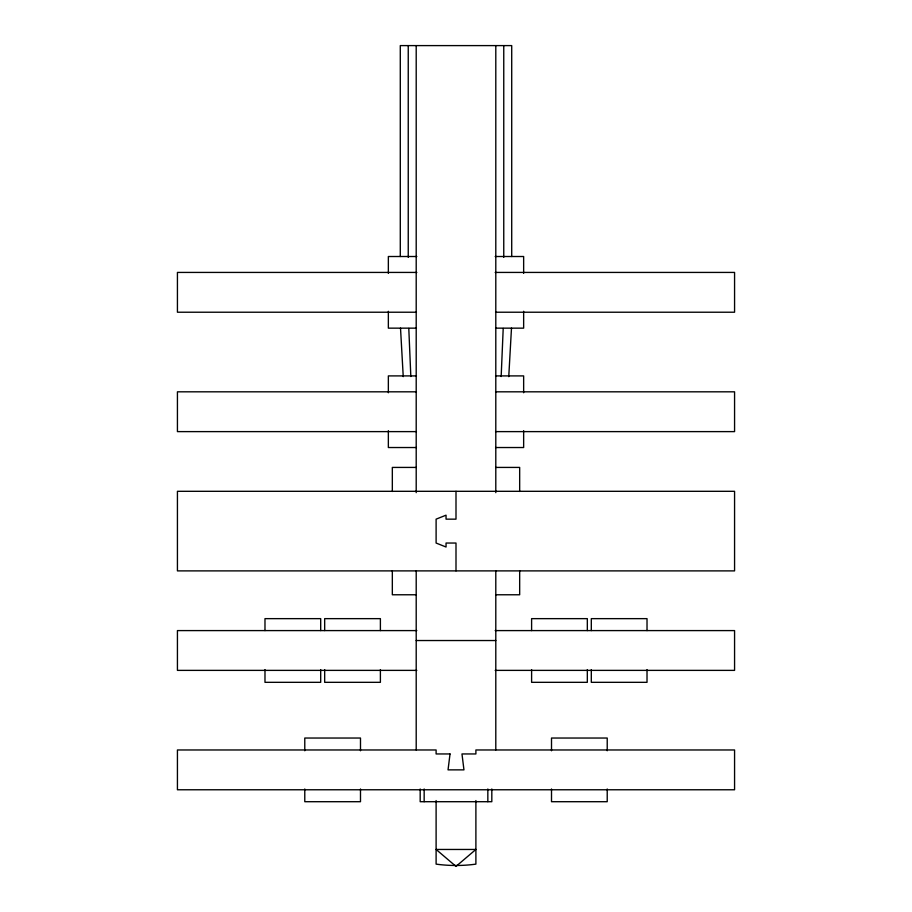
<?xml version="1.0" encoding="UTF-8"?>
<svg xmlns="http://www.w3.org/2000/svg" width="912" height="912" viewBox="0 0 912 912"><rect width="100%" height="100%" fill="white"/><g stroke="black" fill="none" stroke-linecap="round" stroke-linejoin="round"><path stroke-width="1.37" d="M503.207 328.434L501.167 376.531M508.759 376.645L511.484 328.149M416.83 256.511L388.352 256.511L388.352 273.372M495.17 256.511L523.648 256.511L523.648 273.372M416.83 272.426L177.43 272.426L177.43 312.223L416.442 312.223M495.17 272.426L734.57 272.426L734.57 312.223L495.558 312.223M416.442 328.149L388.352 328.149L388.352 311.288M495.558 328.149L523.648 328.149L523.648 311.288M416.442 375.904L388.352 375.904L388.352 392.753M495.558 375.904L523.648 375.904L523.648 392.753M416.442 391.818L177.43 391.818L177.43 431.615L416.442 431.615M495.558 391.818L734.57 391.818L734.57 431.615L495.558 431.615M416.442 447.53L388.352 447.53L388.352 430.669M495.558 447.53L523.648 447.53L523.648 430.669M416.385 467.423L392.331 467.423L392.331 491.477M495.615 467.423L519.669 467.423L519.669 491.477M415.952 491.306L177.43 491.306L177.43 570.889L415.952 570.889M416.203 491.306L495.797 491.306M496.048 491.306L734.57 491.306L734.57 570.889L496.048 570.889M416.385 594.772L392.331 594.772L392.331 570.718M495.615 594.772L519.669 594.772L519.669 570.718M416.818 630.591L177.43 630.591L177.43 670.377L416.818 670.377M495.182 630.591L734.57 630.591L734.57 670.377L495.182 670.377M416.203 640.532L495.797 640.532M410.833 376.531L408.793 328.434M400.516 328.149L403.241 376.645M647.018 630.591L647.018 618.644L591.307 618.644L591.307 630.591M647.018 669.59L647.018 682.324L591.307 682.324L591.307 669.59M607.221 750.77L607.221 738.036L551.509 738.036L551.509 750.77M607.221 788.971L607.221 801.705L551.509 801.705L551.509 788.971M587.328 630.591L587.328 618.644L531.605 618.644L531.605 630.591M587.328 669.59L587.328 682.324L531.605 682.324L531.605 669.59M511.712 256.511L511.712 45.6L400.288 45.6L400.288 256.511M503.755 45.6L503.755 257.366M495.797 45.6L495.797 492.662M495.797 749.972L495.797 570.889L416.203 570.889L416.203 749.972M491.819 788.971L491.819 801.705L420.181 801.705L420.181 788.971M487.84 788.971L487.84 801.705M475.893 800.554L475.893 864.12A51.733 17.681 0 0 1 436.107 864.12L436.107 800.554M456 491.306L456 519.156L446.048 519.156L446.048 515.177L436.107 519.156L436.107 543.039L446.048 547.018L446.048 543.039L456 543.039L456 570.889M424.16 788.971L424.16 801.705M416.203 45.6L416.203 492.662M408.245 45.6L408.245 257.366M380.395 630.591L380.395 618.644L324.672 618.644L324.672 630.591M380.395 669.59L380.395 682.324L324.672 682.324L324.672 669.59M360.491 750.77L360.491 738.036L304.779 738.036L304.779 750.77M360.491 788.971L360.491 801.705L304.779 801.705L304.779 788.971M320.693 630.591L320.693 618.644L264.982 618.644L264.982 630.591M320.693 669.59L320.693 682.324L264.982 682.324L264.982 669.59M450.026 753.95L448.043 769.865L463.957 769.865L461.974 753.95L475.893 753.95L475.893 749.972L734.57 749.972L734.57 789.769L177.43 789.769L177.43 749.972L436.107 749.972L436.107 753.95L450.026 753.95M475.893 849.46L456 866.4L436.107 849.46L475.893 849.46"/></g></svg>
